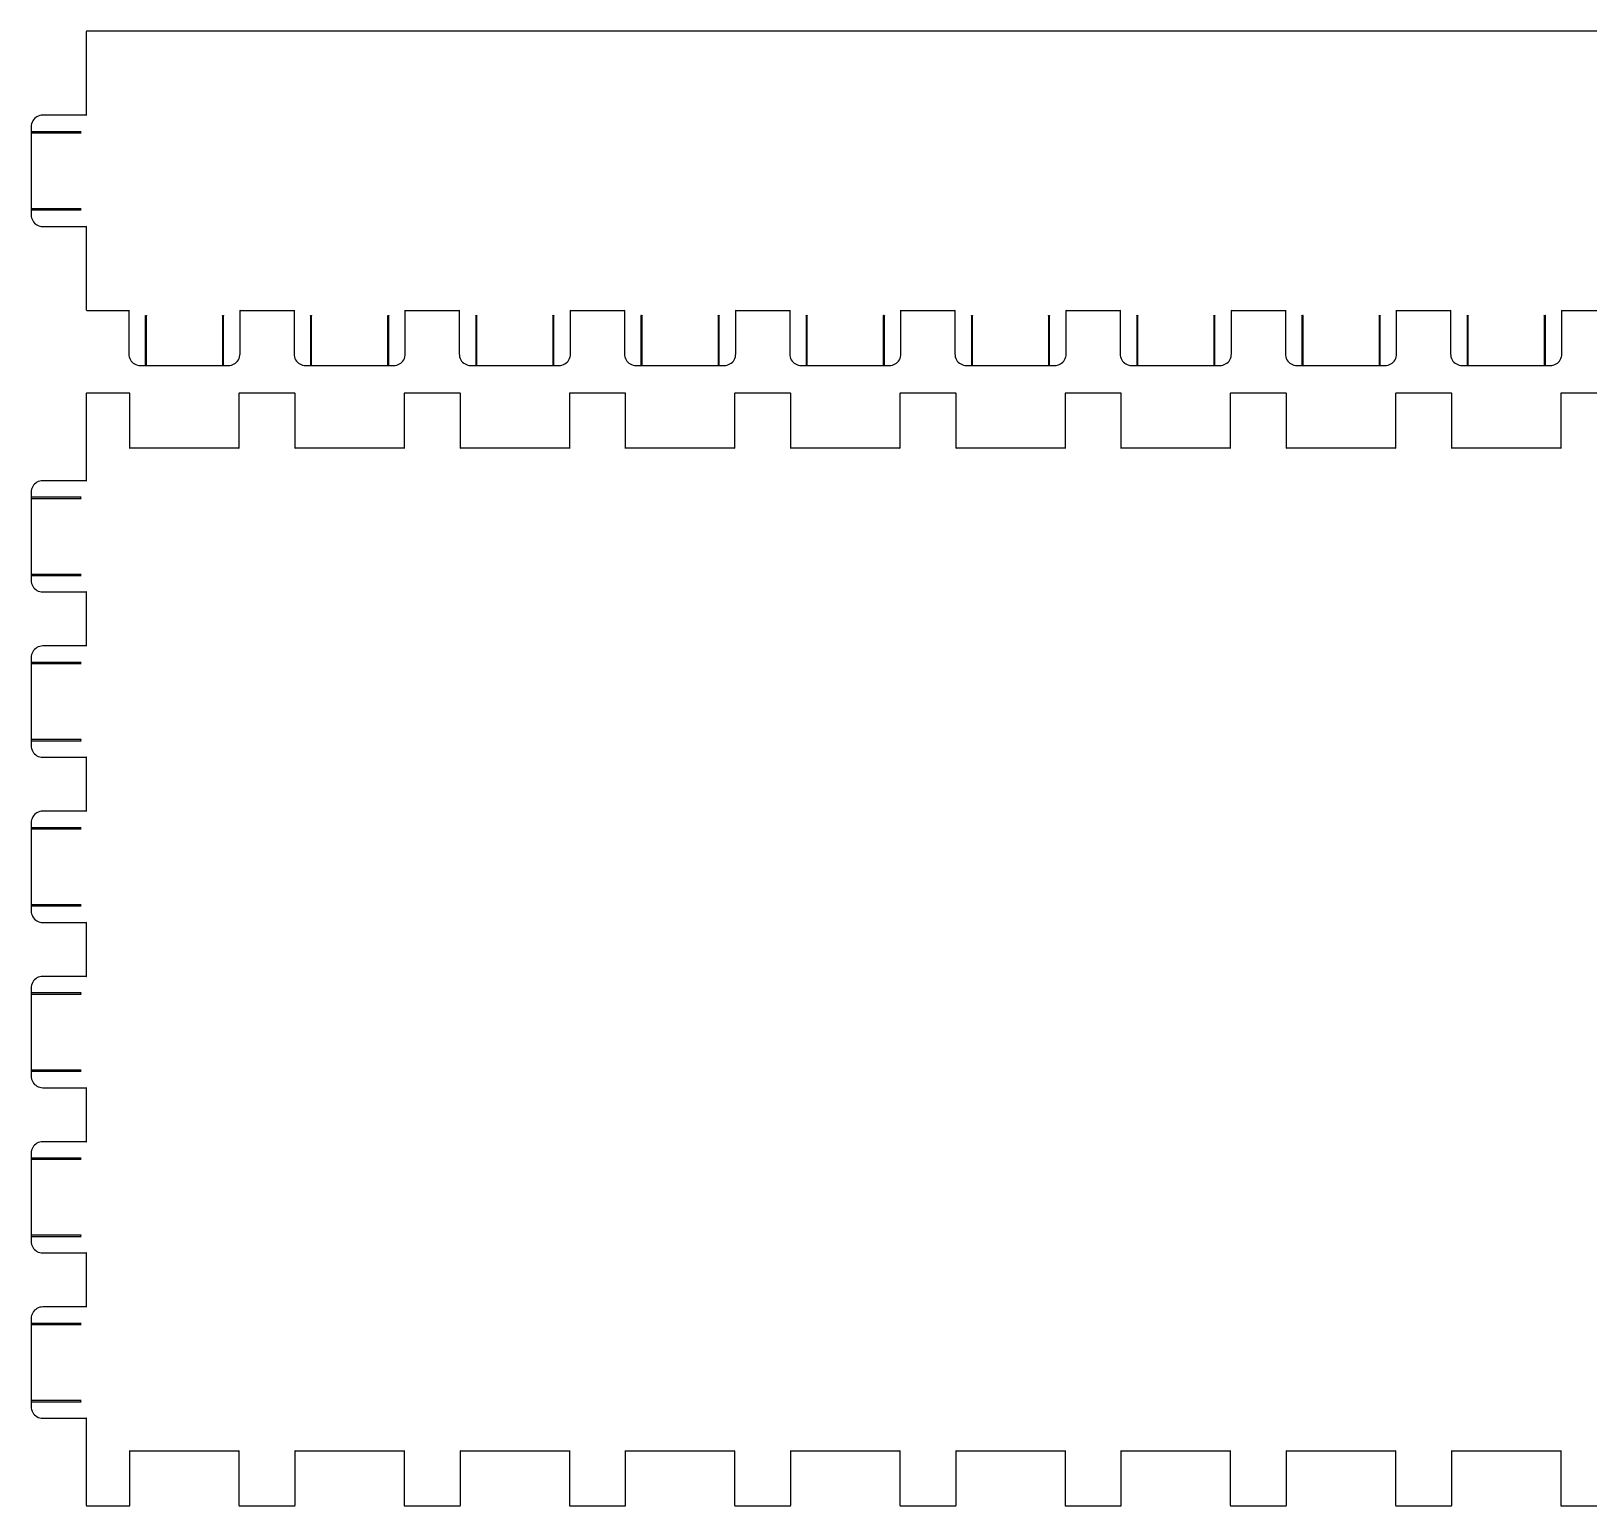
# Model space of a CAD drawing. Extents: x 10 to 570, y 947 to 1967.
# Drawn here: x 10.3 to 290.3, y 1196.6 to 1461.6 of the extents above; entities that cross this region are included whole.
import ezdxf

# ---------------------------------------------------------------- set-up
doc = ezdxf.new("R2010")
doc.units = 0
doc.layers.add('Layer_1', color=7, linetype='CONTINUOUS')

msp = doc.modelspace()

# ---------------------------------------------------------------- linework, layer by layer
at = {"layer": 'Layer_1', "color": 7}
for points in [[(560.3, 1461.619496), (20.3, 1461.619496)], [(20.2, 1461.519494), (20.2, 1446.519194), (12.38, 1446.519194)], [(10.3, 1444.439152), (10.3, 1443.449133)], [(10.3, 1443.449133), (10.3, 1429.588855)], [(19.31, 1443.549135), (10.4, 1443.549135)], [(10.4, 1443.349131), (19.31, 1443.349131)], [(10.3, 1429.588855), (10.3, 1428.598836)], [(19.31, 1429.688857), (10.4, 1429.688857)], [(10.4, 1429.488853), (19.31, 1429.488853)], [(19.223, 1429.638856), (19.26, 1429.674857)], [(12.38, 1426.518794), (20.2, 1426.518794), (20.2, 1411.518494)], [(20.3, 1411.418492), (27.85, 1411.418492), (27.85, 1403.598336)], [(47.85, 1403.598336), (47.85, 1411.418492), (57.55, 1411.418492), (57.55, 1403.598336)], [(77.55, 1403.598336), (77.55, 1411.418492), (87.25, 1411.418492), (87.25, 1403.598336)], [(107.25, 1403.598336), (107.25, 1411.418492), (116.95, 1411.418492), (116.95, 1403.598336)], [(136.95, 1403.598336), (136.95, 1411.418492), (146.65, 1411.418492), (146.65, 1403.598336)], [(166.65, 1403.598336), (166.65, 1411.418492), (176.35, 1411.418492), (176.35, 1403.598336)], [(196.35, 1403.598336), (196.35, 1411.418492), (206.05, 1411.418492), (206.05, 1403.598336)], [(226.05, 1403.598336), (226.05, 1411.418492), (235.75, 1411.418492), (235.75, 1403.598336)], [(255.75, 1403.598336), (255.75, 1411.418492), (265.45, 1411.418492), (265.45, 1403.598336)], [(285.45, 1403.598336), (285.45, 1411.418492), (295.15, 1411.418492), (295.15, 1403.598336)], [(30.82, 1410.528474), (30.82, 1401.618296)], [(31.02, 1401.618296), (31.02, 1410.528474)], [(44.68, 1410.528474), (44.68, 1401.618296)], [(44.88, 1401.618296), (44.88, 1410.528474)], [(60.52, 1410.528474), (60.52, 1401.618296)], [(60.72, 1401.618296), (60.72, 1410.528474)], [(74.38, 1410.528474), (74.38, 1401.618296)], [(74.58, 1401.618296), (74.58, 1410.528474)], [(90.22, 1410.528474), (90.22, 1401.618296)], [(90.42, 1401.618296), (90.42, 1410.528474)], [(104.08, 1410.528474), (104.08, 1401.618296)], [(104.28, 1401.618296), (104.28, 1410.528474)], [(119.92, 1410.528474), (119.92, 1401.618296)], [(120.12, 1401.618296), (120.12, 1410.528474)], [(133.78, 1410.528474), (133.78, 1401.618296)], [(133.98, 1401.618296), (133.98, 1410.528474)], [(149.62, 1410.528474), (149.62, 1401.618296)], [(149.82, 1401.618296), (149.82, 1410.528474)], [(163.48, 1410.528474), (163.48, 1401.618296)], [(163.68, 1401.618296), (163.68, 1410.528474)], [(179.32, 1410.528474), (179.32, 1401.618296)], [(179.52, 1401.618296), (179.52, 1410.528474)], [(193.18, 1410.528474), (193.18, 1401.618296)], [(193.38, 1401.618296), (193.38, 1410.528474)], [(209.02, 1410.528474), (209.02, 1401.618296)], [(209.22, 1401.618296), (209.22, 1410.528474)], [(222.88, 1410.528474), (222.88, 1401.618296)], [(223.08, 1401.618296), (223.08, 1410.528474)], [(238.72, 1410.528474), (238.72, 1401.618296)], [(238.92, 1401.618296), (238.92, 1410.528474)], [(252.58, 1410.528474), (252.58, 1401.618296)], [(252.78, 1401.618296), (252.78, 1410.528474)], [(268.42, 1410.528474), (268.42, 1401.618296)], [(268.62, 1401.618296), (268.62, 1410.528474)], [(282.28, 1410.528474), (282.28, 1401.618296)], [(282.48, 1401.618296), (282.48, 1410.528474)], [(29.93, 1401.518294), (30.92, 1401.518294)], [(30.92, 1401.518294), (44.78, 1401.518294)], [(44.78, 1401.518294), (45.77, 1401.518294)], [(59.63, 1401.518294), (60.62, 1401.518294)], [(60.62, 1401.518294), (74.48, 1401.518294)], [(74.48, 1401.518294), (75.47, 1401.518294)], [(89.33, 1401.518294), (90.32, 1401.518294)], [(90.32, 1401.518294), (104.18, 1401.518294)], [(104.18, 1401.518294), (105.17, 1401.518294)], [(119.03, 1401.518294), (120.02, 1401.518294)], [(120.02, 1401.518294), (133.88, 1401.518294)], [(133.88, 1401.518294), (134.87, 1401.518294)], [(148.73, 1401.518294), (149.72, 1401.518294)], [(149.72, 1401.518294), (163.58, 1401.518294)], [(163.58, 1401.518294), (164.57, 1401.518294)], [(178.43, 1401.518294), (179.42, 1401.518294)], [(179.42, 1401.518294), (193.28, 1401.518294)], [(193.28, 1401.518294), (194.27, 1401.518294)], [(208.13, 1401.518294), (209.12, 1401.518294)], [(209.12, 1401.518294), (222.98, 1401.518294)], [(222.98, 1401.518294), (223.97, 1401.518294)], [(237.83, 1401.518294), (238.82, 1401.518294)], [(238.82, 1401.518294), (252.68, 1401.518294)], [(252.68, 1401.518294), (253.67, 1401.518294)], [(267.53, 1401.518294), (268.52, 1401.518294)], [(268.52, 1401.518294), (282.38, 1401.518294)], [(282.38, 1401.518294), (283.37, 1401.518294)], [(20.2, 1396.468193), (20.2, 1386.567995), (20.2, 1380.81788), (12.38, 1380.81788)], [(27.95, 1396.568195), (20.3, 1396.568195)], [(47.65, 1396.468193), (47.65, 1386.667997), (28.05, 1386.667997), (28.05, 1396.468193)], [(57.65, 1396.568195), (47.75, 1396.568195)], [(77.35, 1396.468193), (77.35, 1386.667997), (57.75, 1386.667997), (57.75, 1396.468193)], [(87.35, 1396.568195), (77.45, 1396.568195)], [(107.05, 1396.468193), (107.05, 1386.667997), (87.45, 1386.667997), (87.45, 1396.468193)], [(117.05, 1396.568195), (107.15, 1396.568195)], [(136.75, 1396.468193), (136.75, 1386.667997), (117.15, 1386.667997), (117.15, 1396.468193)], [(146.75, 1396.568195), (136.85, 1396.568195)], [(166.45, 1396.468193), (166.45, 1386.667997), (146.85, 1386.667997), (146.85, 1396.468193)], [(176.45, 1396.568195), (166.55, 1396.568195)], [(196.15, 1396.468193), (196.15, 1386.667997), (176.55, 1386.667997), (176.55, 1396.468193)], [(206.15, 1396.568195), (196.25, 1396.568195)], [(225.85, 1396.468193), (225.85, 1386.667997), (206.25, 1386.667997), (206.25, 1396.468193)], [(235.85, 1396.568195), (225.95, 1396.568195)], [(255.55, 1396.468193), (255.55, 1386.667997), (235.95, 1386.667997), (235.95, 1396.468193)], [(265.55, 1396.568195), (255.65, 1396.568195)], [(285.25, 1396.468193), (285.25, 1386.667997), (265.65, 1386.667997), (265.65, 1396.468193)], [(295.25, 1396.568195), (285.35, 1396.568195)], [(10.3, 1378.737838), (10.3, 1377.747819)], [(10.3, 1377.747819), (10.3, 1363.887541)], [(19.223, 1377.697818), (19.21, 1377.747819), (19.223, 1377.79782), (19.26, 1377.83382), (19.31, 1377.847821), (10.4, 1377.847821)], [(10.4, 1377.647817), (19.31, 1377.647817), (19.26, 1377.660817)], [(10.3, 1363.887541), (10.3, 1362.897522)], [(19.223, 1363.83754), (19.21, 1363.887541), (19.223, 1363.937542), (19.26, 1363.973543), (19.31, 1363.987543), (10.4, 1363.987543)], [(10.4, 1363.787539), (19.31, 1363.787539), (19.26, 1363.80054)], [(12.38, 1360.81748), (20.2, 1360.81748), (20.2, 1351.117286), (12.38, 1351.117286)], [(10.3, 1349.037244), (10.3, 1348.047225)], [(10.3, 1348.047225), (10.3, 1334.186947)], [(10.4, 1347.947223), (19.31, 1347.947223), (19.26, 1347.960223), (19.223, 1347.997224), (19.21, 1348.047225), (19.223, 1348.097226), (19.26, 1348.133226), (19.31, 1348.147227), (10.4, 1348.147227)], [(10.3, 1334.186947), (10.3, 1333.196928)], [(10.4, 1334.086945), (19.31, 1334.086945), (19.26, 1334.099946), (19.223, 1334.136946), (19.21, 1334.186947), (19.223, 1334.236948), (19.26, 1334.272949), (19.31, 1334.286949), (10.4, 1334.286949)], [(12.38, 1331.116886), (20.2, 1331.116886), (20.2, 1321.416692), (12.38, 1321.416692)], [(10.3, 1319.33665), (10.3, 1318.346631)], [(10.3, 1318.346631), (10.3, 1304.486353)], [(10.4, 1318.246629), (19.31, 1318.246629), (19.26, 1318.259629), (19.223, 1318.29663), (19.21, 1318.346631), (19.223, 1318.396632), (19.26, 1318.432632), (19.31, 1318.446633), (10.4, 1318.446633)], [(10.3, 1304.486353), (10.3, 1303.496334)], [(10.4, 1304.386351), (19.31, 1304.386351), (19.26, 1304.399352), (19.223, 1304.436352), (19.21, 1304.486353), (19.223, 1304.536354), (19.26, 1304.572355), (19.31, 1304.586355), (10.4, 1304.586355)], [(12.38, 1301.416292), (20.2, 1301.416292), (20.2, 1291.716098), (12.38, 1291.716098)], [(10.3, 1289.636056), (10.3, 1288.646037)], [(10.3, 1288.646037), (10.3, 1274.785759)], [(10.4, 1288.546035), (19.31, 1288.546035), (19.26, 1288.559035), (19.223, 1288.596036), (19.21, 1288.646037), (19.223, 1288.696038), (19.26, 1288.732038), (19.31, 1288.746039), (10.4, 1288.746039)], [(10.3, 1274.785759), (10.3, 1273.79574)], [(10.4, 1274.685757), (19.31, 1274.685757), (19.26, 1274.698758), (19.223, 1274.735758), (19.21, 1274.785759), (19.223, 1274.83576), (19.26, 1274.871761), (19.31, 1274.885761), (10.4, 1274.885761)], [(12.38, 1271.715698), (20.2, 1271.715698), (20.2, 1262.015504), (12.38, 1262.015504)], [(10.3, 1259.935462), (10.3, 1258.945443)], [(10.3, 1258.945443), (10.3, 1245.085165)], [(10.4, 1258.845441), (19.31, 1258.845441), (19.26, 1258.858441), (19.223, 1258.895442), (19.21, 1258.945443), (19.223, 1258.995444), (19.26, 1259.031444), (19.31, 1259.045445), (10.4, 1259.045445)], [(10.3, 1245.085165), (10.3, 1244.095146)], [(10.4, 1244.985163), (19.31, 1244.985163), (19.26, 1244.998164), (19.223, 1245.035164), (19.21, 1245.085165), (19.223, 1245.135166), (19.26, 1245.171167), (19.31, 1245.185167), (10.4, 1245.185167)], [(12.38, 1242.015104), (20.2, 1242.015104), (20.2, 1232.31491), (12.38, 1232.31491)], [(10.3, 1230.234868), (10.3, 1229.244849)], [(10.3, 1229.244849), (10.3, 1215.384571)], [(10.4, 1229.144847), (19.31, 1229.144847), (19.26, 1229.157847), (19.223, 1229.194848), (19.21, 1229.244849), (19.223, 1229.29485), (19.26, 1229.33085), (19.31, 1229.344851), (10.4, 1229.344851)], [(10.3, 1215.384571), (10.3, 1214.394552)], [(10.4, 1215.284569), (19.31, 1215.284569), (19.26, 1215.29757), (19.223, 1215.33457), (19.21, 1215.384571), (19.223, 1215.434572), (19.26, 1215.470573), (19.31, 1215.484573), (10.4, 1215.484573)], [(12.38, 1212.31451), (20.2, 1212.31451), (20.2, 1206.564395), (20.2, 1196.664197)], [(28.05, 1196.664197), (28.05, 1206.464393), (47.65, 1206.464393), (47.65, 1196.664197)], [(57.75, 1196.664197), (57.75, 1206.464393), (77.35, 1206.464393), (77.35, 1196.664197)], [(87.45, 1196.664197), (87.45, 1206.464393), (107.05, 1206.464393), (107.05, 1196.664197)], [(117.15, 1196.664197), (117.15, 1206.464393), (136.75, 1206.464393), (136.75, 1196.664197)], [(146.85, 1196.664197), (146.85, 1206.464393), (166.45, 1206.464393), (166.45, 1196.664197)], [(176.55, 1196.664197), (176.55, 1206.464393), (196.15, 1206.464393), (196.15, 1196.664197)], [(206.25, 1196.664197), (206.25, 1206.464393), (225.85, 1206.464393), (225.85, 1196.664197)], [(235.95, 1196.664197), (235.95, 1206.464393), (255.55, 1206.464393), (255.55, 1196.664197)], [(265.65, 1196.664197), (265.65, 1206.464393), (285.25, 1206.464393), (285.25, 1196.664197)], [(20.3, 1196.564195), (27.95, 1196.564195)], [(47.75, 1196.564195), (57.65, 1196.564195)], [(77.45, 1196.564195), (87.35, 1196.564195)], [(107.15, 1196.564195), (117.05, 1196.564195)], [(136.85, 1196.564195), (146.75, 1196.564195)], [(166.55, 1196.564195), (176.45, 1196.564195)], [(196.25, 1196.564195), (206.15, 1196.564195)], [(225.95, 1196.564195), (235.85, 1196.564195)], [(255.65, 1196.564195), (265.55, 1196.564195)], [(285.35, 1196.564195), (295.25, 1196.564195)]]:
    msp.add_lwpolyline(points, dxfattribs=at)
for points in [[(20.3, 1411.418492)], [(20.3, 1196.564195)]]:
    msp.add_lwpolyline(points, close=True, dxfattribs=at)
for points in [[(20.3, 1461.619496), (20.245, 1461.619496), (20.2, 1461.574495), (20.2, 1461.519494)], [(10.579, 1445.479173), (10.396, 1445.162167), (10.3, 1444.80416), (10.3, 1444.439152)], [(11.34, 1446.240188), (11.024, 1446.057185), (10.761, 1445.79518), (10.579, 1445.479173)], [(12.38, 1446.519194), (12.015, 1446.519194), (11.656, 1446.423192), (11.34, 1446.240188)], [(20.2, 1446.519194), (20.2, 1446.419192), (20.3, 1446.519194), (20.2, 1446.519194)], [(10.4, 1443.549135), (10.345, 1443.549135), (10.3, 1443.504134), (10.3, 1443.449133)], [(10.3, 1443.449133), (10.3, 1443.393132), (10.345, 1443.349131), (10.4, 1443.349131)], [(19.21, 1443.449133), (19.21, 1443.466133), (19.215, 1443.483133), (19.223, 1443.499134)], [(19.223, 1443.399132), (19.215, 1443.414132), (19.21, 1443.431132), (19.21, 1443.449133)], [(19.223, 1443.499134), (19.232, 1443.514134), (19.245, 1443.526134), (19.26, 1443.535134)], [(19.26, 1443.362131), (19.245, 1443.371131), (19.232, 1443.383131), (19.223, 1443.399132)], [(19.26, 1443.535134), (19.275, 1443.544135), (19.292, 1443.549135), (19.31, 1443.549135)], [(19.31, 1443.349131), (19.292, 1443.349131), (19.275, 1443.353131), (19.26, 1443.362131)], [(10.4, 1429.688857), (10.345, 1429.688857), (10.3, 1429.643857), (10.3, 1429.588855)], [(10.3, 1429.588855), (10.3, 1429.532854), (10.345, 1429.488853), (10.4, 1429.488853)], [(10.3, 1428.598836), (10.3, 1428.233828), (10.396, 1427.874821), (10.579, 1427.558815)], [(19.21, 1429.588855), (19.21, 1429.605856), (19.215, 1429.622856), (19.223, 1429.638856)], [(19.223, 1429.538854), (19.215, 1429.553855), (19.21, 1429.570855), (19.21, 1429.588855)], [(19.26, 1429.501854), (19.245, 1429.510854), (19.232, 1429.522854), (19.223, 1429.538854)], [(19.26, 1429.674857), (19.275, 1429.683857), (19.292, 1429.688857), (19.31, 1429.688857)], [(19.31, 1429.488853), (19.292, 1429.488853), (19.275, 1429.492854), (19.26, 1429.501854)], [(10.579, 1427.558815), (10.761, 1427.241809), (11.024, 1426.979803), (11.34, 1426.7968)], [(11.34, 1426.7968), (11.656, 1426.614796), (12.015, 1426.518794), (12.38, 1426.518794)], [(20.2, 1426.518794), (20.3, 1426.518794), (20.2, 1426.618796), (20.2, 1426.518794)], [(20.2, 1411.518494), (20.2, 1411.462493), (20.245, 1411.418492), (20.3, 1411.418492)], [(27.85, 1411.418492), (27.95, 1411.418492), (27.85, 1411.518494), (27.85, 1411.418492)], [(47.85, 1411.418492), (47.85, 1411.518494), (47.75, 1411.418492), (47.85, 1411.418492)], [(57.55, 1411.418492), (57.65, 1411.418492), (57.55, 1411.518494), (57.55, 1411.418492)], [(77.55, 1411.418492), (77.55, 1411.518494), (77.45, 1411.418492), (77.55, 1411.418492)], [(87.25, 1411.418492), (87.35, 1411.418492), (87.25, 1411.518494), (87.25, 1411.418492)], [(107.25, 1411.418492), (107.25, 1411.518494), (107.15, 1411.418492), (107.25, 1411.418492)], [(116.95, 1411.418492), (117.05, 1411.418492), (116.95, 1411.518494), (116.95, 1411.418492)], [(136.95, 1411.418492), (136.95, 1411.518494), (136.85, 1411.418492), (136.95, 1411.418492)], [(146.65, 1411.418492), (146.75, 1411.418492), (146.65, 1411.518494), (146.65, 1411.418492)], [(166.65, 1411.418492), (166.65, 1411.518494), (166.55, 1411.418492), (166.65, 1411.418492)], [(176.35, 1411.418492), (176.45, 1411.418492), (176.35, 1411.518494), (176.35, 1411.418492)], [(196.35, 1411.418492), (196.35, 1411.518494), (196.25, 1411.418492), (196.35, 1411.418492)], [(206.05, 1411.418492), (206.15, 1411.418492), (206.05, 1411.518494), (206.05, 1411.418492)], [(226.05, 1411.418492), (226.05, 1411.518494), (225.95, 1411.418492), (226.05, 1411.418492)], [(235.75, 1411.418492), (235.85, 1411.418492), (235.75, 1411.518494), (235.75, 1411.418492)], [(255.75, 1411.418492), (255.75, 1411.518494), (255.65, 1411.418492), (255.75, 1411.418492)], [(265.45, 1411.418492), (265.55, 1411.418492), (265.45, 1411.518494), (265.45, 1411.418492)], [(285.45, 1411.418492), (285.45, 1411.518494), (285.35, 1411.418492), (285.45, 1411.418492)], [(30.833, 1410.478473), (30.825, 1410.493474), (30.82, 1410.510474), (30.82, 1410.528474)], [(30.87, 1410.441473), (30.855, 1410.450473), (30.842, 1410.462473), (30.833, 1410.478473)], [(30.92, 1410.428472), (30.902, 1410.428472), (30.885, 1410.432472), (30.87, 1410.441473)], [(30.97, 1410.441473), (30.955, 1410.432472), (30.938, 1410.428472), (30.92, 1410.428472)], [(31.007, 1410.478473), (30.998, 1410.462473), (30.985, 1410.450473), (30.97, 1410.441473)], [(31.02, 1410.528474), (31.02, 1410.510474), (31.015, 1410.493474), (31.007, 1410.478473)], [(44.693, 1410.478473), (44.685, 1410.493474), (44.68, 1410.510474), (44.68, 1410.528474)], [(44.73, 1410.441473), (44.715, 1410.450473), (44.702, 1410.462473), (44.693, 1410.478473)], [(44.78, 1410.428472), (44.762, 1410.428472), (44.745, 1410.432472), (44.73, 1410.441473)], [(44.83, 1410.441473), (44.815, 1410.432472), (44.798, 1410.428472), (44.78, 1410.428472)], [(44.867, 1410.478473), (44.858, 1410.462473), (44.845, 1410.450473), (44.83, 1410.441473)], [(44.88, 1410.528474), (44.88, 1410.510474), (44.875, 1410.493474), (44.867, 1410.478473)], [(60.533, 1410.478473), (60.525, 1410.493474), (60.52, 1410.510474), (60.52, 1410.528474)], [(60.57, 1410.441473), (60.555, 1410.450473), (60.542, 1410.462473), (60.533, 1410.478473)], [(60.62, 1410.428472), (60.602, 1410.428472), (60.585, 1410.432472), (60.57, 1410.441473)], [(60.67, 1410.441473), (60.655, 1410.432472), (60.638, 1410.428472), (60.62, 1410.428472)], [(60.707, 1410.478473), (60.698, 1410.462473), (60.685, 1410.450473), (60.67, 1410.441473)], [(60.72, 1410.528474), (60.72, 1410.510474), (60.715, 1410.493474), (60.707, 1410.478473)], [(74.393, 1410.478473), (74.385, 1410.493474), (74.38, 1410.510474), (74.38, 1410.528474)], [(74.43, 1410.441473), (74.415, 1410.450473), (74.402, 1410.462473), (74.393, 1410.478473)], [(74.48, 1410.428472), (74.462, 1410.428472), (74.445, 1410.432472), (74.43, 1410.441473)], [(74.53, 1410.441473), (74.515, 1410.432472), (74.498, 1410.428472), (74.48, 1410.428472)], [(74.567, 1410.478473), (74.558, 1410.462473), (74.545, 1410.450473), (74.53, 1410.441473)], [(74.58, 1410.528474), (74.58, 1410.510474), (74.575, 1410.493474), (74.567, 1410.478473)], [(90.233, 1410.478473), (90.225, 1410.493474), (90.22, 1410.510474), (90.22, 1410.528474)], [(90.27, 1410.441473), (90.255, 1410.450473), (90.242, 1410.462473), (90.233, 1410.478473)], [(90.32, 1410.428472), (90.302, 1410.428472), (90.285, 1410.432472), (90.27, 1410.441473)], [(90.37, 1410.441473), (90.355, 1410.432472), (90.338, 1410.428472), (90.32, 1410.428472)], [(90.407, 1410.478473), (90.398, 1410.462473), (90.385, 1410.450473), (90.37, 1410.441473)], [(90.42, 1410.528474), (90.42, 1410.510474), (90.415, 1410.493474), (90.407, 1410.478473)], [(104.093, 1410.478473), (104.085, 1410.493474), (104.08, 1410.510474), (104.08, 1410.528474)], [(104.13, 1410.441473), (104.115, 1410.450473), (104.102, 1410.462473), (104.093, 1410.478473)], [(104.18, 1410.428472), (104.162, 1410.428472), (104.145, 1410.432472), (104.13, 1410.441473)], [(104.23, 1410.441473), (104.215, 1410.432472), (104.198, 1410.428472), (104.18, 1410.428472)], [(104.267, 1410.478473), (104.258, 1410.462473), (104.245, 1410.450473), (104.23, 1410.441473)], [(104.28, 1410.528474), (104.28, 1410.510474), (104.275, 1410.493474), (104.267, 1410.478473)], [(119.933, 1410.478473), (119.925, 1410.493474), (119.92, 1410.510474), (119.92, 1410.528474)], [(119.97, 1410.441473), (119.955, 1410.450473), (119.942, 1410.462473), (119.933, 1410.478473)], [(120.02, 1410.428472), (120.002, 1410.428472), (119.985, 1410.432472), (119.97, 1410.441473)], [(120.07, 1410.441473), (120.055, 1410.432472), (120.038, 1410.428472), (120.02, 1410.428472)], [(120.107, 1410.478473), (120.098, 1410.462473), (120.085, 1410.450473), (120.07, 1410.441473)], [(120.12, 1410.528474), (120.12, 1410.510474), (120.115, 1410.493474), (120.107, 1410.478473)], [(133.793, 1410.478473), (133.785, 1410.493474), (133.78, 1410.510474), (133.78, 1410.528474)], [(133.83, 1410.441473), (133.815, 1410.450473), (133.802, 1410.462473), (133.793, 1410.478473)], [(133.88, 1410.428472), (133.862, 1410.428472), (133.845, 1410.432472), (133.83, 1410.441473)], [(133.93, 1410.441473), (133.915, 1410.432472), (133.898, 1410.428472), (133.88, 1410.428472)], [(133.967, 1410.478473), (133.958, 1410.462473), (133.945, 1410.450473), (133.93, 1410.441473)], [(133.98, 1410.528474), (133.98, 1410.510474), (133.975, 1410.493474), (133.967, 1410.478473)], [(149.633, 1410.478473), (149.625, 1410.493474), (149.62, 1410.510474), (149.62, 1410.528474)], [(149.67, 1410.441473), (149.655, 1410.450473), (149.642, 1410.462473), (149.633, 1410.478473)], [(149.72, 1410.428472), (149.702, 1410.428472), (149.685, 1410.432472), (149.67, 1410.441473)], [(149.77, 1410.441473), (149.755, 1410.432472), (149.738, 1410.428472), (149.72, 1410.428472)], [(149.807, 1410.478473), (149.798, 1410.462473), (149.785, 1410.450473), (149.77, 1410.441473)], [(149.82, 1410.528474), (149.82, 1410.510474), (149.815, 1410.493474), (149.807, 1410.478473)], [(163.493, 1410.478473), (163.485, 1410.493474), (163.48, 1410.510474), (163.48, 1410.528474)], [(163.53, 1410.441473), (163.515, 1410.450473), (163.502, 1410.462473), (163.493, 1410.478473)], [(163.58, 1410.428472), (163.562, 1410.428472), (163.545, 1410.432472), (163.53, 1410.441473)], [(163.63, 1410.441473), (163.615, 1410.432472), (163.598, 1410.428472), (163.58, 1410.428472)], [(163.667, 1410.478473), (163.658, 1410.462473), (163.645, 1410.450473), (163.63, 1410.441473)], [(163.68, 1410.528474), (163.68, 1410.510474), (163.675, 1410.493474), (163.667, 1410.478473)], [(179.333, 1410.478473), (179.325, 1410.493474), (179.32, 1410.510474), (179.32, 1410.528474)], [(179.37, 1410.441473), (179.355, 1410.450473), (179.342, 1410.462473), (179.333, 1410.478473)], [(179.42, 1410.428472), (179.402, 1410.428472), (179.385, 1410.432472), (179.37, 1410.441473)], [(179.47, 1410.441473), (179.455, 1410.432472), (179.438, 1410.428472), (179.42, 1410.428472)], [(179.507, 1410.478473), (179.498, 1410.462473), (179.485, 1410.450473), (179.47, 1410.441473)], [(179.52, 1410.528474), (179.52, 1410.510474), (179.515, 1410.493474), (179.507, 1410.478473)], [(193.193, 1410.478473), (193.185, 1410.493474), (193.18, 1410.510474), (193.18, 1410.528474)], [(193.23, 1410.441473), (193.215, 1410.450473), (193.202, 1410.462473), (193.193, 1410.478473)], [(193.28, 1410.428472), (193.262, 1410.428472), (193.245, 1410.432472), (193.23, 1410.441473)], [(193.33, 1410.441473), (193.315, 1410.432472), (193.298, 1410.428472), (193.28, 1410.428472)], [(193.367, 1410.478473), (193.358, 1410.462473), (193.345, 1410.450473), (193.33, 1410.441473)], [(193.38, 1410.528474), (193.38, 1410.510474), (193.375, 1410.493474), (193.367, 1410.478473)], [(209.033, 1410.478473), (209.025, 1410.493474), (209.02, 1410.510474), (209.02, 1410.528474)], [(209.07, 1410.441473), (209.055, 1410.450473), (209.042, 1410.462473), (209.033, 1410.478473)], [(209.12, 1410.428472), (209.102, 1410.428472), (209.085, 1410.432472), (209.07, 1410.441473)], [(209.17, 1410.441473), (209.155, 1410.432472), (209.138, 1410.428472), (209.12, 1410.428472)], [(209.207, 1410.478473), (209.198, 1410.462473), (209.185, 1410.450473), (209.17, 1410.441473)], [(209.22, 1410.528474), (209.22, 1410.510474), (209.215, 1410.493474), (209.207, 1410.478473)], [(222.893, 1410.478473), (222.885, 1410.493474), (222.88, 1410.510474), (222.88, 1410.528474)], [(222.93, 1410.441473), (222.915, 1410.450473), (222.902, 1410.462473), (222.893, 1410.478473)], [(222.98, 1410.428472), (222.962, 1410.428472), (222.945, 1410.432472), (222.93, 1410.441473)], [(223.03, 1410.441473), (223.015, 1410.432472), (222.998, 1410.428472), (222.98, 1410.428472)], [(223.067, 1410.478473), (223.058, 1410.462473), (223.045, 1410.450473), (223.03, 1410.441473)], [(223.08, 1410.528474), (223.08, 1410.510474), (223.075, 1410.493474), (223.067, 1410.478473)], [(238.733, 1410.478473), (238.725, 1410.493474), (238.72, 1410.510474), (238.72, 1410.528474)], [(238.77, 1410.441473), (238.755, 1410.450473), (238.742, 1410.462473), (238.733, 1410.478473)], [(238.82, 1410.428472), (238.802, 1410.428472), (238.785, 1410.432472), (238.77, 1410.441473)], [(238.87, 1410.441473), (238.855, 1410.432472), (238.838, 1410.428472), (238.82, 1410.428472)], [(238.907, 1410.478473), (238.898, 1410.462473), (238.885, 1410.450473), (238.87, 1410.441473)], [(238.92, 1410.528474), (238.92, 1410.510474), (238.915, 1410.493474), (238.907, 1410.478473)], [(252.593, 1410.478473), (252.585, 1410.493474), (252.58, 1410.510474), (252.58, 1410.528474)], [(252.63, 1410.441473), (252.615, 1410.450473), (252.602, 1410.462473), (252.593, 1410.478473)], [(252.68, 1410.428472), (252.662, 1410.428472), (252.645, 1410.432472), (252.63, 1410.441473)], [(252.73, 1410.441473), (252.715, 1410.432472), (252.698, 1410.428472), (252.68, 1410.428472)], [(252.767, 1410.478473), (252.758, 1410.462473), (252.745, 1410.450473), (252.73, 1410.441473)], [(252.78, 1410.528474), (252.78, 1410.510474), (252.775, 1410.493474), (252.767, 1410.478473)], [(268.433, 1410.478473), (268.425, 1410.493474), (268.42, 1410.510474), (268.42, 1410.528474)], [(268.47, 1410.441473), (268.455, 1410.450473), (268.442, 1410.462473), (268.433, 1410.478473)], [(268.52, 1410.428472), (268.502, 1410.428472), (268.485, 1410.432472), (268.47, 1410.441473)], [(268.57, 1410.441473), (268.555, 1410.432472), (268.538, 1410.428472), (268.52, 1410.428472)], [(268.607, 1410.478473), (268.598, 1410.462473), (268.585, 1410.450473), (268.57, 1410.441473)], [(268.62, 1410.528474), (268.62, 1410.510474), (268.615, 1410.493474), (268.607, 1410.478473)], [(282.293, 1410.478473), (282.285, 1410.493474), (282.28, 1410.510474), (282.28, 1410.528474)], [(282.33, 1410.441473), (282.315, 1410.450473), (282.302, 1410.462473), (282.293, 1410.478473)], [(282.38, 1410.428472), (282.362, 1410.428472), (282.345, 1410.432472), (282.33, 1410.441473)], [(282.43, 1410.441473), (282.415, 1410.432472), (282.398, 1410.428472), (282.38, 1410.428472)], [(282.467, 1410.478473), (282.458, 1410.462473), (282.445, 1410.450473), (282.43, 1410.441473)], [(282.48, 1410.528474), (282.48, 1410.510474), (282.475, 1410.493474), (282.467, 1410.478473)], [(27.85, 1403.598336), (27.85, 1403.233328), (27.946, 1402.874321), (28.129, 1402.558315)], [(47.571, 1402.558315), (47.754, 1402.874321), (47.85, 1403.233328), (47.85, 1403.598336)], [(57.55, 1403.598336), (57.55, 1403.233328), (57.646, 1402.874321), (57.829, 1402.558315)], [(77.271, 1402.558315), (77.454, 1402.874321), (77.55, 1403.233328), (77.55, 1403.598336)], [(87.25, 1403.598336), (87.25, 1403.233328), (87.346, 1402.874321), (87.529, 1402.558315)], [(106.971, 1402.558315), (107.154, 1402.874321), (107.25, 1403.233328), (107.25, 1403.598336)], [(116.95, 1403.598336), (116.95, 1403.233328), (117.046, 1402.874321), (117.229, 1402.558315)], [(136.671, 1402.558315), (136.854, 1402.874321), (136.95, 1403.233328), (136.95, 1403.598336)], [(146.65, 1403.598336), (146.65, 1403.233328), (146.746, 1402.874321), (146.929, 1402.558315)], [(166.371, 1402.558315), (166.554, 1402.874321), (166.65, 1403.233328), (166.65, 1403.598336)], [(176.35, 1403.598336), (176.35, 1403.233328), (176.446, 1402.874321), (176.629, 1402.558315)], [(196.071, 1402.558315), (196.254, 1402.874321), (196.35, 1403.233328), (196.35, 1403.598336)], [(206.05, 1403.598336), (206.05, 1403.233328), (206.146, 1402.874321), (206.329, 1402.558315)], [(225.771, 1402.558315), (225.954, 1402.874321), (226.05, 1403.233328), (226.05, 1403.598336)], [(235.75, 1403.598336), (235.75, 1403.233328), (235.846, 1402.874321), (236.029, 1402.558315)], [(255.471, 1402.558315), (255.654, 1402.874321), (255.75, 1403.233328), (255.75, 1403.598336)], [(265.45, 1403.598336), (265.45, 1403.233328), (265.546, 1402.874321), (265.729, 1402.558315)], [(285.171, 1402.558315), (285.354, 1402.874321), (285.45, 1403.233328), (285.45, 1403.598336)], [(28.129, 1402.558315), (28.311, 1402.241309), (28.574, 1401.979303), (28.89, 1401.7963)], [(28.89, 1401.7963), (29.206, 1401.614296), (29.565, 1401.518294), (29.93, 1401.518294)], [(30.82, 1401.618296), (30.82, 1401.562295), (30.865, 1401.518294), (30.92, 1401.518294)], [(30.92, 1401.518294), (30.975, 1401.518294), (31.02, 1401.562295), (31.02, 1401.618296)], [(44.68, 1401.618296), (44.68, 1401.562295), (44.725, 1401.518294), (44.78, 1401.518294)], [(44.78, 1401.518294), (44.835, 1401.518294), (44.88, 1401.562295), (44.88, 1401.618296)], [(45.77, 1401.518294), (46.135, 1401.518294), (46.494, 1401.614296), (46.81, 1401.7963)], [(46.81, 1401.7963), (47.126, 1401.979303), (47.389, 1402.241309), (47.571, 1402.558315)], [(57.829, 1402.558315), (58.011, 1402.241309), (58.274, 1401.979303), (58.59, 1401.7963)], [(58.59, 1401.7963), (58.906, 1401.614296), (59.265, 1401.518294), (59.63, 1401.518294)], [(60.52, 1401.618296), (60.52, 1401.562295), (60.565, 1401.518294), (60.62, 1401.518294)], [(60.62, 1401.518294), (60.675, 1401.518294), (60.72, 1401.562295), (60.72, 1401.618296)], [(74.38, 1401.618296), (74.38, 1401.562295), (74.425, 1401.518294), (74.48, 1401.518294)], [(74.48, 1401.518294), (74.535, 1401.518294), (74.58, 1401.562295), (74.58, 1401.618296)], [(75.47, 1401.518294), (75.835, 1401.518294), (76.194, 1401.614296), (76.51, 1401.7963)], [(76.51, 1401.7963), (76.826, 1401.979303), (77.089, 1402.241309), (77.271, 1402.558315)], [(87.529, 1402.558315), (87.711, 1402.241309), (87.974, 1401.979303), (88.29, 1401.7963)], [(88.29, 1401.7963), (88.606, 1401.614296), (88.965, 1401.518294), (89.33, 1401.518294)], [(90.22, 1401.618296), (90.22, 1401.562295), (90.265, 1401.518294), (90.32, 1401.518294)], [(90.32, 1401.518294), (90.375, 1401.518294), (90.42, 1401.562295), (90.42, 1401.618296)], [(104.08, 1401.618296), (104.08, 1401.562295), (104.125, 1401.518294), (104.18, 1401.518294)], [(104.18, 1401.518294), (104.235, 1401.518294), (104.28, 1401.562295), (104.28, 1401.618296)], [(105.17, 1401.518294), (105.535, 1401.518294), (105.894, 1401.614296), (106.21, 1401.7963)], [(106.21, 1401.7963), (106.526, 1401.979303), (106.789, 1402.241309), (106.971, 1402.558315)], [(117.229, 1402.558315), (117.411, 1402.241309), (117.674, 1401.979303), (117.99, 1401.7963)], [(117.99, 1401.7963), (118.306, 1401.614296), (118.665, 1401.518294), (119.03, 1401.518294)], [(119.92, 1401.618296), (119.92, 1401.562295), (119.965, 1401.518294), (120.02, 1401.518294)], [(120.02, 1401.518294), (120.075, 1401.518294), (120.12, 1401.562295), (120.12, 1401.618296)], [(133.78, 1401.618296), (133.78, 1401.562295), (133.825, 1401.518294), (133.88, 1401.518294)], [(133.88, 1401.518294), (133.935, 1401.518294), (133.98, 1401.562295), (133.98, 1401.618296)], [(134.87, 1401.518294), (135.235, 1401.518294), (135.594, 1401.614296), (135.91, 1401.7963)], [(135.91, 1401.7963), (136.226, 1401.979303), (136.489, 1402.241309), (136.671, 1402.558315)], [(146.929, 1402.558315), (147.111, 1402.241309), (147.374, 1401.979303), (147.69, 1401.7963)], [(147.69, 1401.7963), (148.006, 1401.614296), (148.365, 1401.518294), (148.73, 1401.518294)], [(149.62, 1401.618296), (149.62, 1401.562295), (149.665, 1401.518294), (149.72, 1401.518294)], [(149.72, 1401.518294), (149.775, 1401.518294), (149.82, 1401.562295), (149.82, 1401.618296)], [(163.48, 1401.618296), (163.48, 1401.562295), (163.525, 1401.518294), (163.58, 1401.518294)], [(163.58, 1401.518294), (163.635, 1401.518294), (163.68, 1401.562295), (163.68, 1401.618296)], [(164.57, 1401.518294), (164.935, 1401.518294), (165.294, 1401.614296), (165.61, 1401.7963)], [(165.61, 1401.7963), (165.926, 1401.979303), (166.189, 1402.241309), (166.371, 1402.558315)], [(176.629, 1402.558315), (176.811, 1402.241309), (177.074, 1401.979303), (177.39, 1401.7963)], [(177.39, 1401.7963), (177.706, 1401.614296), (178.065, 1401.518294), (178.43, 1401.518294)], [(179.32, 1401.618296), (179.32, 1401.562295), (179.365, 1401.518294), (179.42, 1401.518294)], [(179.42, 1401.518294), (179.475, 1401.518294), (179.52, 1401.562295), (179.52, 1401.618296)], [(193.18, 1401.618296), (193.18, 1401.562295), (193.225, 1401.518294), (193.28, 1401.518294)], [(193.28, 1401.518294), (193.335, 1401.518294), (193.38, 1401.562295), (193.38, 1401.618296)], [(194.27, 1401.518294), (194.635, 1401.518294), (194.994, 1401.614296), (195.31, 1401.7963)], [(195.31, 1401.7963), (195.626, 1401.979303), (195.889, 1402.241309), (196.071, 1402.558315)], [(206.329, 1402.558315), (206.511, 1402.241309), (206.774, 1401.979303), (207.09, 1401.7963)], [(207.09, 1401.7963), (207.406, 1401.614296), (207.765, 1401.518294), (208.13, 1401.518294)], [(209.02, 1401.618296), (209.02, 1401.562295), (209.065, 1401.518294), (209.12, 1401.518294)], [(209.12, 1401.518294), (209.175, 1401.518294), (209.22, 1401.562295), (209.22, 1401.618296)], [(222.88, 1401.618296), (222.88, 1401.562295), (222.925, 1401.518294), (222.98, 1401.518294)], [(222.98, 1401.518294), (223.035, 1401.518294), (223.08, 1401.562295), (223.08, 1401.618296)], [(223.97, 1401.518294), (224.335, 1401.518294), (224.694, 1401.614296), (225.01, 1401.7963)], [(225.01, 1401.7963), (225.326, 1401.979303), (225.589, 1402.241309), (225.771, 1402.558315)], [(236.029, 1402.558315), (236.211, 1402.241309), (236.474, 1401.979303), (236.79, 1401.7963)], [(236.79, 1401.7963), (237.106, 1401.614296), (237.465, 1401.518294), (237.83, 1401.518294)], [(238.72, 1401.618296), (238.72, 1401.562295), (238.765, 1401.518294), (238.82, 1401.518294)], [(238.82, 1401.518294), (238.875, 1401.518294), (238.92, 1401.562295), (238.92, 1401.618296)], [(252.58, 1401.618296), (252.58, 1401.562295), (252.625, 1401.518294), (252.68, 1401.518294)], [(252.68, 1401.518294), (252.735, 1401.518294), (252.78, 1401.562295), (252.78, 1401.618296)], [(253.67, 1401.518294), (254.035, 1401.518294), (254.394, 1401.614296), (254.71, 1401.7963)], [(254.71, 1401.7963), (255.026, 1401.979303), (255.289, 1402.241309), (255.471, 1402.558315)], [(265.729, 1402.558315), (265.911, 1402.241309), (266.174, 1401.979303), (266.49, 1401.7963)], [(266.49, 1401.7963), (266.806, 1401.614296), (267.165, 1401.518294), (267.53, 1401.518294)], [(268.42, 1401.618296), (268.42, 1401.562295), (268.465, 1401.518294), (268.52, 1401.518294)], [(268.52, 1401.518294), (268.575, 1401.518294), (268.62, 1401.562295), (268.62, 1401.618296)], [(282.28, 1401.618296), (282.28, 1401.562295), (282.325, 1401.518294), (282.38, 1401.518294)], [(282.38, 1401.518294), (282.435, 1401.518294), (282.48, 1401.562295), (282.48, 1401.618296)], [(283.37, 1401.518294), (283.735, 1401.518294), (284.094, 1401.614296), (284.41, 1401.7963)], [(284.41, 1401.7963), (284.726, 1401.979303), (284.989, 1402.241309), (285.171, 1402.558315)], [(20.3, 1396.568195), (20.245, 1396.568195), (20.2, 1396.523194), (20.2, 1396.468193)], [(28.05, 1396.468193), (28.05, 1396.523194), (28.005, 1396.568195), (27.95, 1396.568195)], [(47.75, 1396.568195), (47.695, 1396.568195), (47.65, 1396.523194), (47.65, 1396.468193)], [(57.75, 1396.468193), (57.75, 1396.523194), (57.705, 1396.568195), (57.65, 1396.568195)], [(77.45, 1396.568195), (77.395, 1396.568195), (77.35, 1396.523194), (77.35, 1396.468193)], [(87.45, 1396.468193), (87.45, 1396.523194), (87.405, 1396.568195), (87.35, 1396.568195)], [(107.15, 1396.568195), (107.095, 1396.568195), (107.05, 1396.523194), (107.05, 1396.468193)], [(117.15, 1396.468193), (117.15, 1396.523194), (117.105, 1396.568195), (117.05, 1396.568195)], [(136.85, 1396.568195), (136.795, 1396.568195), (136.75, 1396.523194), (136.75, 1396.468193)], [(146.85, 1396.468193), (146.85, 1396.523194), (146.805, 1396.568195), (146.75, 1396.568195)], [(166.55, 1396.568195), (166.495, 1396.568195), (166.45, 1396.523194), (166.45, 1396.468193)], [(176.55, 1396.468193), (176.55, 1396.523194), (176.505, 1396.568195), (176.45, 1396.568195)], [(196.25, 1396.568195), (196.195, 1396.568195), (196.15, 1396.523194), (196.15, 1396.468193)], [(206.25, 1396.468193), (206.25, 1396.523194), (206.205, 1396.568195), (206.15, 1396.568195)], [(225.95, 1396.568195), (225.895, 1396.568195), (225.85, 1396.523194), (225.85, 1396.468193)], [(235.95, 1396.468193), (235.95, 1396.523194), (235.905, 1396.568195), (235.85, 1396.568195)], [(255.65, 1396.568195), (255.595, 1396.568195), (255.55, 1396.523194), (255.55, 1396.468193)], [(265.65, 1396.468193), (265.65, 1396.523194), (265.605, 1396.568195), (265.55, 1396.568195)], [(285.35, 1396.568195), (285.295, 1396.568195), (285.25, 1396.523194), (285.25, 1396.468193)], [(28.05, 1386.667997), (27.95, 1386.667997), (28.05, 1386.567995), (28.05, 1386.667997)], [(47.65, 1386.667997), (47.65, 1386.567995), (47.75, 1386.667997), (47.65, 1386.667997)], [(57.75, 1386.667997), (57.65, 1386.667997), (57.75, 1386.567995), (57.75, 1386.667997)], [(77.35, 1386.667997), (77.35, 1386.567995), (77.45, 1386.667997), (77.35, 1386.667997)], [(87.45, 1386.667997), (87.35, 1386.667997), (87.45, 1386.567995), (87.45, 1386.667997)], [(107.05, 1386.667997), (107.05, 1386.567995), (107.15, 1386.667997), (107.05, 1386.667997)], [(117.15, 1386.667997), (117.05, 1386.667997), (117.15, 1386.567995), (117.15, 1386.667997)], [(136.75, 1386.667997), (136.75, 1386.567995), (136.85, 1386.667997), (136.75, 1386.667997)], [(146.85, 1386.667997), (146.75, 1386.667997), (146.85, 1386.567995), (146.85, 1386.667997)], [(166.45, 1386.667997), (166.45, 1386.567995), (166.55, 1386.667997), (166.45, 1386.667997)], [(176.55, 1386.667997), (176.45, 1386.667997), (176.55, 1386.567995), (176.55, 1386.667997)], [(196.15, 1386.667997), (196.15, 1386.567995), (196.25, 1386.667997), (196.15, 1386.667997)], [(206.25, 1386.667997), (206.15, 1386.667997), (206.25, 1386.567995), (206.25, 1386.667997)], [(225.85, 1386.667997), (225.85, 1386.567995), (225.95, 1386.667997), (225.85, 1386.667997)], [(235.95, 1386.667997), (235.85, 1386.667997), (235.95, 1386.567995), (235.95, 1386.667997)], [(255.55, 1386.667997), (255.55, 1386.567995), (255.65, 1386.667997), (255.55, 1386.667997)], [(265.65, 1386.667997), (265.55, 1386.667997), (265.65, 1386.567995), (265.65, 1386.667997)], [(285.25, 1386.667997), (285.25, 1386.567995), (285.35, 1386.667997), (285.25, 1386.667997)], [(11.34, 1380.538875), (11.024, 1380.355871), (10.761, 1380.093866), (10.579, 1379.777859)], [(12.38, 1380.81788), (12.015, 1380.81788), (11.656, 1380.721878), (11.34, 1380.538875)], [(20.2, 1380.81788), (20.2, 1380.717878), (20.3, 1380.81788), (20.2, 1380.81788)], [(10.579, 1379.777859), (10.396, 1379.460853), (10.3, 1379.102846), (10.3, 1378.737838)], [(10.4, 1377.847821), (10.345, 1377.847821), (10.3, 1377.80282), (10.3, 1377.747819)], [(10.3, 1377.747819), (10.3, 1377.691818), (10.345, 1377.647817), (10.4, 1377.647817)], [(19.26, 1377.660817), (19.245, 1377.669817), (19.232, 1377.681817), (19.223, 1377.697818)], [(10.4, 1363.987543), (10.345, 1363.987543), (10.3, 1363.942543), (10.3, 1363.887541)], [(10.3, 1363.887541), (10.3, 1363.83154), (10.345, 1363.787539), (10.4, 1363.787539)], [(19.26, 1363.80054), (19.245, 1363.80954), (19.232, 1363.82154), (19.223, 1363.83754)], [(10.3, 1362.897522), (10.3, 1362.532514), (10.396, 1362.173507), (10.579, 1361.857501)], [(10.579, 1361.857501), (10.761, 1361.540495), (11.024, 1361.278489), (11.34, 1361.095486)], [(11.34, 1361.095486), (11.656, 1360.913482), (12.015, 1360.81748), (12.38, 1360.81748)], [(20.2, 1360.81748), (20.3, 1360.81748), (20.2, 1360.917482), (20.2, 1360.81748)], [(10.579, 1350.077265), (10.396, 1349.760259), (10.3, 1349.402252), (10.3, 1349.037244)], [(11.34, 1350.838281), (11.024, 1350.655277), (10.761, 1350.393272), (10.579, 1350.077265)], [(12.38, 1351.117286), (12.015, 1351.117286), (11.656, 1351.021284), (11.34, 1350.838281)], [(20.2, 1351.117286), (20.2, 1351.017284), (20.3, 1351.117286), (20.2, 1351.117286)], [(10.4, 1348.147227), (10.345, 1348.147227), (10.3, 1348.102226), (10.3, 1348.047225)], [(10.3, 1348.047225), (10.3, 1347.991224), (10.345, 1347.947223), (10.4, 1347.947223)], [(10.4, 1334.286949), (10.345, 1334.286949), (10.3, 1334.241949), (10.3, 1334.186947)], [(10.3, 1334.186947), (10.3, 1334.130946), (10.345, 1334.086945), (10.4, 1334.086945)], [(10.3, 1333.196928), (10.3, 1332.83192), (10.396, 1332.472913), (10.579, 1332.156907)], [(10.579, 1332.156907), (10.761, 1331.839901), (11.024, 1331.577895), (11.34, 1331.394892)], [(11.34, 1331.394892), (11.656, 1331.212888), (12.015, 1331.116886), (12.38, 1331.116886)], [(20.2, 1331.116886), (20.3, 1331.116886), (20.2, 1331.216888), (20.2, 1331.116886)], [(10.579, 1320.376671), (10.396, 1320.059665), (10.3, 1319.701658), (10.3, 1319.33665)], [(11.34, 1321.137687), (11.024, 1320.954683), (10.761, 1320.692678), (10.579, 1320.376671)], [(12.38, 1321.416692), (12.015, 1321.416692), (11.656, 1321.32069), (11.34, 1321.137687)], [(20.2, 1321.416692), (20.2, 1321.31669), (20.3, 1321.416692), (20.2, 1321.416692)], [(10.4, 1318.446633), (10.345, 1318.446633), (10.3, 1318.401632), (10.3, 1318.346631)], [(10.3, 1318.346631), (10.3, 1318.29063), (10.345, 1318.246629), (10.4, 1318.246629)], [(10.4, 1304.586355), (10.345, 1304.586355), (10.3, 1304.541355), (10.3, 1304.486353)], [(10.3, 1304.486353), (10.3, 1304.430352), (10.345, 1304.386351), (10.4, 1304.386351)], [(10.3, 1303.496334), (10.3, 1303.131326), (10.396, 1302.772319), (10.579, 1302.456313)], [(10.579, 1302.456313), (10.761, 1302.139307), (11.024, 1301.877301), (11.34, 1301.694298)], [(11.34, 1301.694298), (11.656, 1301.512294), (12.015, 1301.416292), (12.38, 1301.416292)], [(20.2, 1301.416292), (20.3, 1301.416292), (20.2, 1301.516294), (20.2, 1301.416292)], [(11.34, 1291.437093), (11.024, 1291.254089), (10.761, 1290.992084), (10.579, 1290.676077)], [(12.38, 1291.716098), (12.015, 1291.716098), (11.656, 1291.620096), (11.34, 1291.437093)], [(20.2, 1291.716098), (20.2, 1291.616096), (20.3, 1291.716098), (20.2, 1291.716098)], [(10.579, 1290.676077), (10.396, 1290.359071), (10.3, 1290.001064), (10.3, 1289.636056)], [(10.4, 1288.746039), (10.345, 1288.746039), (10.3, 1288.701038), (10.3, 1288.646037)], [(10.3, 1288.646037), (10.3, 1288.590036), (10.345, 1288.546035), (10.4, 1288.546035)], [(10.4, 1274.885761), (10.345, 1274.885761), (10.3, 1274.840761), (10.3, 1274.785759)], [(10.3, 1274.785759), (10.3, 1274.729758), (10.345, 1274.685757), (10.4, 1274.685757)], [(10.3, 1273.79574), (10.3, 1273.430732), (10.396, 1273.071725), (10.579, 1272.755719)], [(10.579, 1272.755719), (10.761, 1272.438713), (11.024, 1272.176707), (11.34, 1271.993704)], [(11.34, 1271.993704), (11.656, 1271.8117), (12.015, 1271.715698), (12.38, 1271.715698)], [(20.2, 1271.715698), (20.3, 1271.715698), (20.2, 1271.8157), (20.2, 1271.715698)], [(10.579, 1260.975483), (10.396, 1260.658477), (10.3, 1260.30047), (10.3, 1259.935462)], [(11.34, 1261.736498), (11.024, 1261.553495), (10.761, 1261.29149), (10.579, 1260.975483)], [(12.38, 1262.015504), (12.015, 1262.015504), (11.656, 1261.919502), (11.34, 1261.736498)], [(20.2, 1262.015504), (20.2, 1261.915502), (20.3, 1262.015504), (20.2, 1262.015504)], [(10.4, 1259.045445), (10.345, 1259.045445), (10.3, 1259.000444), (10.3, 1258.945443)], [(10.3, 1258.945443), (10.3, 1258.889442), (10.345, 1258.845441), (10.4, 1258.845441)], [(10.4, 1245.185167), (10.345, 1245.185167), (10.3, 1245.140167), (10.3, 1245.085165)], [(10.3, 1245.085165), (10.3, 1245.029164), (10.345, 1244.985163), (10.4, 1244.985163)], [(10.3, 1244.095146), (10.3, 1243.730138), (10.396, 1243.371131), (10.579, 1243.055125)], [(10.579, 1243.055125), (10.761, 1242.738119), (11.024, 1242.476113), (11.34, 1242.29311)], [(11.34, 1242.29311), (11.656, 1242.111106), (12.015, 1242.015104), (12.38, 1242.015104)], [(20.2, 1242.015104), (20.3, 1242.015104), (20.2, 1242.115106), (20.2, 1242.015104)], [(11.34, 1232.035905), (11.024, 1231.852901), (10.761, 1231.590896), (10.579, 1231.274889)], [(12.38, 1232.31491), (12.015, 1232.31491), (11.656, 1232.218908), (11.34, 1232.035905)], [(20.2, 1232.31491), (20.2, 1232.214908), (20.3, 1232.31491), (20.2, 1232.31491)], [(10.579, 1231.274889), (10.396, 1230.957883), (10.3, 1230.599876), (10.3, 1230.234868)], [(10.4, 1229.344851), (10.345, 1229.344851), (10.3, 1229.29985), (10.3, 1229.244849)], [(10.3, 1229.244849), (10.3, 1229.188848), (10.345, 1229.144847), (10.4, 1229.144847)], [(10.4, 1215.484573), (10.345, 1215.484573), (10.3, 1215.439573), (10.3, 1215.384571)], [(10.3, 1215.384571), (10.3, 1215.32857), (10.345, 1215.284569), (10.4, 1215.284569)], [(10.3, 1214.394552), (10.3, 1214.029544), (10.396, 1213.670537), (10.579, 1213.354531)], [(10.579, 1213.354531), (10.761, 1213.037525), (11.024, 1212.775519), (11.34, 1212.592516)], [(11.34, 1212.592516), (11.656, 1212.410512), (12.015, 1212.31451), (12.38, 1212.31451)], [(20.2, 1212.31451), (20.3, 1212.31451), (20.2, 1212.414512), (20.2, 1212.31451)], [(28.05, 1206.464393), (28.05, 1206.564395), (27.95, 1206.464393), (28.05, 1206.464393)], [(47.65, 1206.464393), (47.75, 1206.464393), (47.65, 1206.564395), (47.65, 1206.464393)], [(57.75, 1206.464393), (57.75, 1206.564395), (57.65, 1206.464393), (57.75, 1206.464393)], [(77.35, 1206.464393), (77.45, 1206.464393), (77.35, 1206.564395), (77.35, 1206.464393)], [(87.45, 1206.464393), (87.45, 1206.564395), (87.35, 1206.464393), (87.45, 1206.464393)], [(107.05, 1206.464393), (107.15, 1206.464393), (107.05, 1206.564395), (107.05, 1206.464393)], [(117.15, 1206.464393), (117.15, 1206.564395), (117.05, 1206.464393), (117.15, 1206.464393)], [(136.75, 1206.464393), (136.85, 1206.464393), (136.75, 1206.564395), (136.75, 1206.464393)], [(146.85, 1206.464393), (146.85, 1206.564395), (146.75, 1206.464393), (146.85, 1206.464393)], [(166.45, 1206.464393), (166.55, 1206.464393), (166.45, 1206.564395), (166.45, 1206.464393)], [(176.55, 1206.464393), (176.55, 1206.564395), (176.45, 1206.464393), (176.55, 1206.464393)], [(196.15, 1206.464393), (196.25, 1206.464393), (196.15, 1206.564395), (196.15, 1206.464393)], [(206.25, 1206.464393), (206.25, 1206.564395), (206.15, 1206.464393), (206.25, 1206.464393)], [(225.85, 1206.464393), (225.95, 1206.464393), (225.85, 1206.564395), (225.85, 1206.464393)], [(235.95, 1206.464393), (235.95, 1206.564395), (235.85, 1206.464393), (235.95, 1206.464393)], [(255.55, 1206.464393), (255.65, 1206.464393), (255.55, 1206.564395), (255.55, 1206.464393)], [(265.65, 1206.464393), (265.65, 1206.564395), (265.55, 1206.464393), (265.65, 1206.464393)], [(285.25, 1206.464393), (285.35, 1206.464393), (285.25, 1206.564395), (285.25, 1206.464393)], [(20.2, 1196.664197), (20.2, 1196.608196), (20.245, 1196.564195), (20.3, 1196.564195)], [(27.95, 1196.564195), (28.005, 1196.564195), (28.05, 1196.608196), (28.05, 1196.664197)], [(47.65, 1196.664197), (47.65, 1196.608196), (47.695, 1196.564195), (47.75, 1196.564195)], [(57.65, 1196.564195), (57.705, 1196.564195), (57.75, 1196.608196), (57.75, 1196.664197)], [(77.35, 1196.664197), (77.35, 1196.608196), (77.395, 1196.564195), (77.45, 1196.564195)], [(87.35, 1196.564195), (87.405, 1196.564195), (87.45, 1196.608196), (87.45, 1196.664197)], [(107.05, 1196.664197), (107.05, 1196.608196), (107.095, 1196.564195), (107.15, 1196.564195)], [(117.05, 1196.564195), (117.105, 1196.564195), (117.15, 1196.608196), (117.15, 1196.664197)], [(136.75, 1196.664197), (136.75, 1196.608196), (136.795, 1196.564195), (136.85, 1196.564195)], [(146.75, 1196.564195), (146.805, 1196.564195), (146.85, 1196.608196), (146.85, 1196.664197)], [(166.45, 1196.664197), (166.45, 1196.608196), (166.495, 1196.564195), (166.55, 1196.564195)], [(176.45, 1196.564195), (176.505, 1196.564195), (176.55, 1196.608196), (176.55, 1196.664197)], [(196.15, 1196.664197), (196.15, 1196.608196), (196.195, 1196.564195), (196.25, 1196.564195)], [(206.15, 1196.564195), (206.205, 1196.564195), (206.25, 1196.608196), (206.25, 1196.664197)], [(225.85, 1196.664197), (225.85, 1196.608196), (225.895, 1196.564195), (225.95, 1196.564195)], [(235.85, 1196.564195), (235.905, 1196.564195), (235.95, 1196.608196), (235.95, 1196.664197)], [(255.55, 1196.664197), (255.55, 1196.608196), (255.595, 1196.564195), (255.65, 1196.564195)], [(265.55, 1196.564195), (265.605, 1196.564195), (265.65, 1196.608196), (265.65, 1196.664197)], [(285.25, 1196.664197), (285.25, 1196.608196), (285.295, 1196.564195), (285.35, 1196.564195)]]:
    msp.add_open_spline(points, degree=3, dxfattribs=at)

doc.saveas('drawing.dxf')
